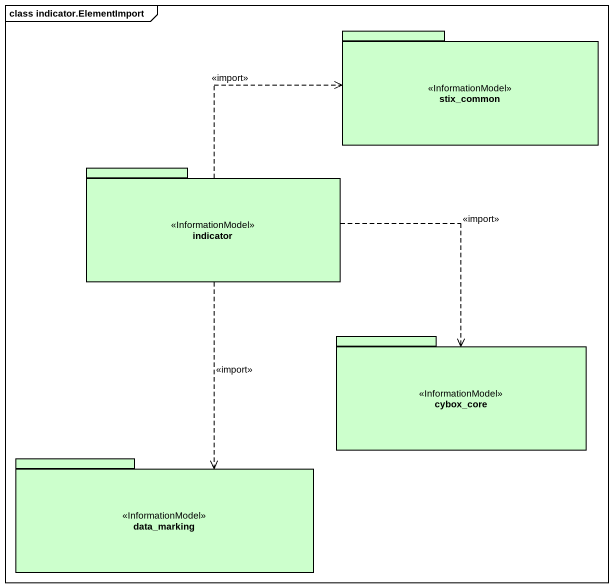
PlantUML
@startuml
mainframe class indicator.ElementImport
package stix_common <<InformationModel>> #CCFFCC {
}
package indicator <<InformationModel>> #CCFFCC {
}
package cybox_core <<InformationModel>> #CCFFCC {
}
package data_marking <<InformationModel>> #CCFFCC {
}
indicator .right.> stix_common : <<import>>
indicator ..> cybox_core : <<import>>
indicator ..> data_marking : <<import>>
@enduml
